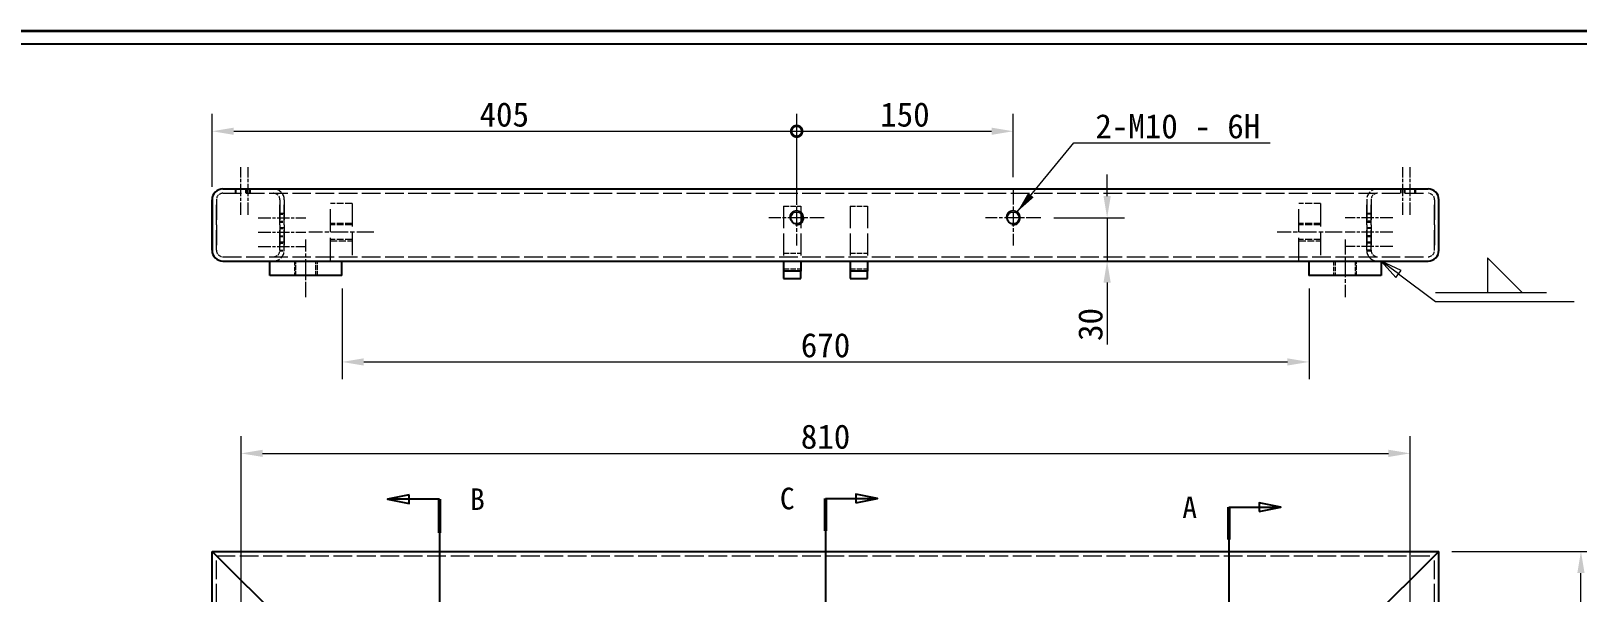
# Model space of a CAD drawing. Header units: millimetres. Extents: x 36 to 2487, y 33 to 1749.
# Drawn here: x 597 to 1668, y 1360 to 1749 of the extents above; entities that cross this region are included whole.
import ezdxf

# ---------------------------------------------------------------- set-up
doc = ezdxf.new("R2010")
doc.units = ezdxf.units.MM
doc.header["$LTSCALE"] = 6
doc.linetypes.add('CHAIN', pattern=[0.3543, 0.2362, -0.0295, 0.0591, -0.0295])
doc.linetypes.add('DASHED', pattern=[0.2067, 0.1654, -0.0413])
for name, color, linetype, lineweight, true_color in [('中心标记 (ISO)', 1, 'CHAIN', 18, 0xff0000), ('中心线 (ISO)', 1, 'CHAIN', 18, 0xff0000), ('剖切线 (ISO)', 7, 'CHAIN', 25, 0x008000), ('尺寸 (ISO)', 7, 'Continuous', 18, 0x008000), ('符号 (ISO)', 7, 'Continuous', 18, 0x008000), ('隐藏 (ISO)', 5, 'DASHED', 18, 0x0000ff)]:
    doc.layers.add(name, color=color, linetype=linetype, lineweight=lineweight, true_color=true_color)
for name, color, linetype, lineweight in [('可见 (ISO)', 7, 'Continuous', 25), ('可见窄的 (ISO)', 7, 'Continuous', 18), ('图框 (ISO)', 7, 'Continuous', 35)]:
    doc.layers.add(name, color=color, linetype=linetype, lineweight=lineweight)
doc.styles.add('HZ_33', font='simfang.ttf')
doc.styles.add('文本样式74', font='SimSun.ttf')
doc.styles.add('最新国标', font='simfang.ttf')
doc.dimstyles.new('默认 (GB)', dxfattribs={"dimscale": 6, "dimtxt": 2.8, "dimasz": 2.5, "dimexe": 2, "dimexo": 1.5, "dimgap": 0.5, "dimtad": 1, "dimtoh": 1, "dimdsep": 46, "dimtxsty": '最新国标', "dimcen": 0.09, "dimdle": 10, "dimclrd": 256, "dimclre": 256, "dimclrt": 256, "dimaunit": 1, "dimadec": 3, "dimazin": 2, "dimtfac": 0.535714, "dimtmove": 0, "dimatfit": 3, "dimfxl": 0, "dimtolj": 1, "dimtzin": 0, "dimlwd": -1, "dimlwe": -1, "dimarcsym": 0})
doc.dimstyles.new('默认 (GB)$7', dxfattribs={"dimscale": 6, "dimtxt": 2.8, "dimasz": 2.5, "dimexe": 2, "dimexo": 1.5, "dimgap": 0.5, "dimtad": 1, "dimtoh": 1, "dimdsep": 46, "dimtxsty": '最新国标', "dimcen": 0.09, "dimdle": 10, "dimclrd": 256, "dimclre": 256, "dimclrt": 256, "dimaunit": 1, "dimadec": 3, "dimazin": 2, "dimtfac": 0.535714, "dimtmove": 0, "dimatfit": 3, "dimfxl": 0, "dimtolj": 1, "dimtzin": 0, "dimlwd": -1, "dimlwe": -1, "dimarcsym": 0})

# ---------------------------------------------------------------- blocks, each defined once
blk = doc.blocks.new('图框 最新国标')
at = {"layer": '图框 (ISO)'}
blk.add_line((6, 291.5), (414.5, 291.5), dxfattribs=at)
at = {"layer": '图框 (ISO)', "color": 7, "linetype": 'Continuous', "lineweight": 25}
blk.add_line((18, 290), (413, 290), dxfattribs=at)
blk.add_line((18, 290), (413, 290), dxfattribs=at)
at = {"layer": '图框 (ISO)', "style": '文本样式74'}
blk.add_attdef('零件代号_001', (44.41, 287.25), '', height=2.5, rotation=180, dxfattribs=at)
blk = doc.blocks.new('二维转换剖视图0')
at = {"layer": '剖切线 (ISO)', "linetype": 'CHAIN', "ltscale": 16.233152}
blk.add_line((237.76, 236.46), (237.76, 106.18), dxfattribs=at)
at = {"layer": '剖切线 (ISO)', "linetype": 'Continuous', "lineweight": 50}
for p, q in [((237.76, 236.46), (237.76, 232.71)), ((237.76, 109.93), (237.76, 106.18))]:
    blk.add_line(p, q, dxfattribs=at)
at = {"layer": '剖切线 (ISO)', "linetype": 'Continuous'}
for p, q in [((237.76, 236.46), (241.26, 236.46)), ((243.76, 236.46), (241.26, 236.96)), ((241.26, 236.96), (241.26, 235.96)), ((241.26, 236.46), (243.76, 236.46)), ((241.26, 235.96), (243.76, 236.46)), ((237.76, 106.18), (241.26, 106.18)), ((243.76, 106.18), (241.26, 106.68)), ((241.26, 106.68), (241.26, 105.68)), ((241.26, 106.18), (243.76, 106.18)), ((241.26, 105.68), (243.76, 106.18))]:
    blk.add_line(p, q, dxfattribs=at)
at = {"layer": '剖切线 (ISO)', "linetype": 'Continuous', "flags": 128}
for points in [[(241.26, 235.96), (243.76, 236.46), (241.26, 236.96), (241.26, 235.96)], [(241.26, 105.68), (243.76, 106.18), (241.26, 106.68), (241.26, 105.68)]]:
    blk.add_lwpolyline(points, dxfattribs=at)
at = {"layer": '剖切线 (ISO)'}
for points in [[(241.26, 235.96), (243.76, 236.46), (241.26, 236.96), (241.26, 235.96)], [(241.26, 105.68), (243.76, 106.18), (241.26, 106.68), (241.26, 105.68)]]:
    blk.add_solid(points, dxfattribs=at)
at = {"layer": '剖切线 (ISO)', "char_height": 2.5, "attachment_point": 7, "style": 'HZ_33'}
for insert in [(232.4, 235.18), (232.4, 104.9)]:
    blk.add_mtext('A', dxfattribs=dict(at, insert=insert))
blk = doc.blocks.new('二维转换剖视图1')
at = {"layer": '剖切线 (ISO)', "linetype": 'Continuous'}
for p, q in [((143.11, 237.87), (140.61, 237.37)), ((143.11, 236.87), (143.11, 237.87)), ((143.11, 237.37), (140.61, 237.37)), ((140.61, 237.37), (143.11, 236.87)), ((146.61, 237.37), (143.11, 237.37)), ((143.11, 104.51), (140.61, 104.01)), ((143.11, 104.01), (140.61, 104.01)), ((140.61, 104.01), (143.11, 103.51)), ((143.11, 103.51), (143.11, 104.51)), ((146.61, 104.01), (143.11, 104.01))]:
    blk.add_line(p, q, dxfattribs=at)
at = {"layer": '剖切线 (ISO)', "linetype": 'CHAIN', "ltscale": 16.611027}
blk.add_line((146.61, 237.37), (146.61, 104.01), dxfattribs=at)
at = {"layer": '剖切线 (ISO)', "linetype": 'Continuous', "lineweight": 50}
for p, q in [((146.61, 237.37), (146.61, 233.49)), ((146.61, 107.9), (146.61, 104.01))]:
    blk.add_line(p, q, dxfattribs=at)
at = {"layer": '剖切线 (ISO)', "linetype": 'Continuous', "flags": 128}
for points in [[(143.11, 237.87), (140.61, 237.37), (143.11, 236.87), (143.11, 237.87)], [(143.11, 104.51), (140.61, 104.01), (143.11, 103.51), (143.11, 104.51)]]:
    blk.add_lwpolyline(points, dxfattribs=at)
at = {"layer": '剖切线 (ISO)'}
for points in [[(143.11, 237.87), (140.61, 237.37), (143.11, 236.87), (143.11, 237.87)], [(143.11, 104.51), (140.61, 104.01), (143.11, 103.51), (143.11, 104.51)]]:
    blk.add_solid(points, dxfattribs=at)
at = {"layer": '剖切线 (ISO)', "char_height": 2.5, "attachment_point": 7, "style": 'HZ_33'}
for insert in [(150.15, 236.12), (150.15, 102.76)]:
    blk.add_mtext('B', dxfattribs=dict(at, insert=insert))
blk = doc.blocks.new('*D8')
at = {"layer": 'Defpoints', "color": 0, "transparency": 16777216}
for p in [(1572.2, 1388), (1670.6, 1388), (1572.2, 668)]:
    blk.add_point(p, dxfattribs=at)
at = {"layer": '尺寸 (ISO)', "color": 116, "true_color": 0x00803f, "transparency": 16777216}
for p, q in [((1581.2, 1388), (1682.6, 1388)), ((1670.6, 683), (1670.6, 1373)), ((1581.2, 668), (1682.6, 668))]:
    blk.add_line(p, q, dxfattribs=at)
for points in [[(1668.1, 1373), (1673.1, 1373), (1670.6, 1388)], [(1668.1, 683), (1673.1, 683), (1670.6, 668)]]:
    blk.add_solid(points, dxfattribs=at)
at = {"layer": '尺寸 (ISO)', "transparency": 16777216, "insert": (1659.2, 1028), "char_height": 16.8, "attachment_point": 5, "rotation": 90, "style": '最新国标'}
blk.add_mtext('\\A1;720', dxfattribs=at)
blk = doc.blocks.new('*D14')
at = {"layer": 'Defpoints', "color": 0, "transparency": 16777216}
for p in [(1552.2, 1456), (742.2, 1306.4), (1552.2, 1306.4)]:
    blk.add_point(p, dxfattribs=at)
at = {"layer": '尺寸 (ISO)', "color": 116, "true_color": 0x00803f, "transparency": 16777216}
for p, q in [((742.2, 1315.4), (742.2, 1468)), ((1552.2, 1315.4), (1552.2, 1468)), ((757.2, 1456), (1537.2, 1456))]:
    blk.add_line(p, q, dxfattribs=at)
for points in [[(757.2, 1458.5), (757.2, 1453.5), (742.2, 1456)], [(1537.2, 1458.5), (1537.2, 1453.5), (1552.2, 1456)]]:
    blk.add_solid(points, dxfattribs=at)
at = {"layer": '尺寸 (ISO)', "transparency": 16777216, "insert": (1147.2, 1467.5), "char_height": 16.8, "attachment_point": 5, "style": '最新国标'}
blk.add_mtext('\\A1;810', dxfattribs=at)
blk = doc.blocks.new('_DotSmall')
at = {"color": 0, "linetype": 'ByBlock', "const_width": 0.5}
blk.add_lwpolyline([(-0.0625, 0, 1), (0.0625, 0, 1)], format="xyb", close=True, dxfattribs=at)
blk = doc.blocks.new('*D17')
at = {"layer": 'Defpoints', "color": 0, "transparency": 16777216}
for p in [(1127.2, 1679.4), (722.2, 1631.9), (1127.2, 1619.4)]:
    blk.add_point(p, dxfattribs=at)
at = {"layer": '尺寸 (ISO)', "color": 116, "true_color": 0x00803f, "transparency": 16777216}
for p, q in [((722.2, 1640.9), (722.2, 1691.4)), ((1127.2, 1628.4), (1127.2, 1691.4)), ((737.2, 1679.4), (1127.2, 1679.4))]:
    blk.add_line(p, q, dxfattribs=at)
blk.add_solid([(737.2, 1681.9), (737.2, 1676.9), (722.2, 1679.4)], dxfattribs=at)
at = {"layer": '尺寸 (ISO)', "color": 116, "true_color": 0x00803f, "transparency": 16777216, "xscale": 15, "yscale": 15, "zscale": 15}
blk.add_blockref('_DotSmall', (1127.2, 1679.4), dxfattribs=at)
at = {"layer": '尺寸 (ISO)', "transparency": 16777216, "insert": (924.6, 1690.9), "char_height": 16.8, "attachment_point": 5, "style": '最新国标'}
blk.add_mtext('\\A1;405', dxfattribs=at)
blk = doc.blocks.new('*D18')
at = {"layer": 'Defpoints', "color": 0, "transparency": 16777216}
for p in [(1277.2, 1679.4), (1277.2, 1638.6), (1127.2, 1619.4)]:
    blk.add_point(p, dxfattribs=at)
at = {"layer": '尺寸 (ISO)', "color": 116, "true_color": 0x00803f, "transparency": 16777216}
for p, q in [((1127.2, 1628.4), (1127.2, 1691.4)), ((1277.2, 1647.6), (1277.2, 1691.4)), ((1127.2, 1679.4), (1262.2, 1679.4))]:
    blk.add_line(p, q, dxfattribs=at)
blk.add_solid([(1262.2, 1681.9), (1262.2, 1676.9), (1277.2, 1679.4)], dxfattribs=at)
at = {"layer": '尺寸 (ISO)', "color": 116, "true_color": 0x00803f, "transparency": 16777216, "xscale": 15, "yscale": 15, "zscale": 15, "rotation": 180}
blk.add_blockref('_DotSmall', (1127.2, 1679.4), dxfattribs=at)
at = {"layer": '尺寸 (ISO)', "transparency": 16777216, "insert": (1202.2, 1690.9), "char_height": 16.8, "attachment_point": 5, "style": '最新国标'}
blk.add_mtext('\\A1;150', dxfattribs=at)
blk = doc.blocks.new('*D19')
at = {"layer": 'Defpoints', "color": 0, "transparency": 16777216}
for p in [(1296.3, 1619.4), (1342.3, 1619.4), (1342.3, 1589.4)]:
    blk.add_point(p, dxfattribs=at)
at = {"layer": '尺寸 (ISO)', "color": 116, "true_color": 0x00803f, "transparency": 16777216}
for p, q in [((1342.3, 1634.4), (1342.3, 1649.4)), ((1305.3, 1619.4), (1354.3, 1619.4)), ((1342.3, 1619.4), (1342.3, 1589.4)), ((1342.3, 1574.4), (1342.3, 1531.5))]:
    blk.add_line(p, q, dxfattribs=at)
for points in [[(1339.8, 1634.4), (1344.8, 1634.4), (1342.3, 1619.4)], [(1339.8, 1574.4), (1344.8, 1574.4), (1342.3, 1589.4)]]:
    blk.add_solid(points, dxfattribs=at)
at = {"layer": '尺寸 (ISO)', "transparency": 16777216, "insert": (1330.8, 1545.4), "char_height": 16.8, "attachment_point": 5, "rotation": 90, "style": '最新国标'}
blk.add_mtext('\\A1;30', dxfattribs=at)
blk = doc.blocks.new('*D20')
at = {"layer": 'Defpoints', "color": 0, "transparency": 16777216}
for p in [(812.2, 1579.4), (1482.2, 1579.4), (1482.2, 1519.4)]:
    blk.add_point(p, dxfattribs=at)
at = {"layer": '尺寸 (ISO)', "color": 116, "true_color": 0x00803f, "transparency": 16777216}
for p, q in [((812.2, 1570.4), (812.2, 1507.4)), ((1482.2, 1570.4), (1482.2, 1507.4)), ((827.2, 1519.4), (1467.2, 1519.4))]:
    blk.add_line(p, q, dxfattribs=at)
for points in [[(827.2, 1521.9), (827.2, 1516.9), (812.2, 1519.4)], [(1467.2, 1521.9), (1467.2, 1516.9), (1482.2, 1519.4)]]:
    blk.add_solid(points, dxfattribs=at)
at = {"layer": '尺寸 (ISO)', "transparency": 16777216, "insert": (1147.2, 1530.9), "char_height": 16.8, "attachment_point": 5, "style": '最新国标'}
blk.add_mtext('\\A1;670', dxfattribs=at)
blk = doc.blocks.new('二维转换剖视图2')
at = {"layer": '剖切线 (ISO)', "linetype": 'Continuous'}
for p, q in [((197.19, 237.46), (194.69, 237.96)), ((194.69, 237.96), (194.69, 236.96)), ((191.19, 237.46), (194.69, 237.46)), ((194.69, 237.46), (197.19, 237.46)), ((194.69, 236.96), (197.19, 237.46)), ((191.19, 107.2), (194.69, 107.2)), ((197.19, 107.2), (194.69, 107.7)), ((194.69, 107.7), (194.69, 106.7)), ((194.69, 107.2), (197.19, 107.2)), ((194.69, 106.7), (197.19, 107.2))]:
    blk.add_line(p, q, dxfattribs=at)
at = {"layer": '剖切线 (ISO)', "linetype": 'CHAIN', "ltscale": 16.230274}
blk.add_line((191.19, 237.46), (191.19, 107.2), dxfattribs=at)
at = {"layer": '剖切线 (ISO)', "linetype": 'Continuous', "lineweight": 50}
for p, q in [((191.19, 237.46), (191.19, 233.71)), ((191.19, 110.95), (191.19, 107.2))]:
    blk.add_line(p, q, dxfattribs=at)
at = {"layer": '剖切线 (ISO)', "linetype": 'Continuous', "flags": 128}
for points in [[(194.69, 236.96), (197.19, 237.46), (194.69, 237.96), (194.69, 236.96)], [(194.69, 106.7), (197.19, 107.2), (194.69, 107.7), (194.69, 106.7)]]:
    blk.add_lwpolyline(points, dxfattribs=at)
at = {"layer": '剖切线 (ISO)'}
for points in [[(194.69, 236.96), (197.19, 237.46), (194.69, 237.96), (194.69, 236.96)], [(194.69, 106.7), (197.19, 107.2), (194.69, 107.7), (194.69, 106.7)]]:
    blk.add_solid(points, dxfattribs=at)
at = {"layer": '剖切线 (ISO)', "char_height": 2.5, "attachment_point": 7, "style": 'HZ_33'}
for insert in [(185.93, 236.16), (185.93, 105.9)]:
    blk.add_mtext('C', dxfattribs=dict(at, insert=insert))
blk = doc.blocks.new('焊接符号标识符1')
at = {"layer": '符号 (ISO)'}
for p, q in [((257.37, 263.41), (255.36, 264.9)), ((257.66, 263.81), (255.36, 264.9)), ((255.36, 264.9), (257.07, 263.01)), ((271.64, 261.28), (267.64, 265.28)), ((267.64, 265.28), (267.64, 261.28)), ((257.07, 263.01), (257.66, 263.81)), ((257.37, 263.41), (261.64, 260.23)), ((267.64, 261.28), (271.64, 261.28)), ((261.64, 260.23), (277.64, 260.23))]:
    blk.add_line(p, q, dxfattribs=at)
at = {"layer": '符号 (ISO)', "linetype": 'DASHED', "ltscale": 12.901145}
blk.add_line((261.64, 261.28), (277.64, 261.28), dxfattribs=at)
at = {"layer": '符号 (ISO)', "flags": 128}
blk.add_lwpolyline([(257.66, 263.81), (255.36, 264.9), (257.07, 263.01), (257.66, 263.81)], dxfattribs=at)
at = {"layer": '符号 (ISO)'}
blk.add_solid([(257.66, 263.81), (255.36, 264.9), (257.07, 263.01), (257.66, 263.81)], dxfattribs=at)

msp = doc.modelspace()

# ---------------------------------------------------------------- linework, layer by layer
at = {"layer": '中心标记 (ISO)', "ltscale": 7.107183}
for p, q in [((1127.16, 1638.579), (1127.16, 1600.203)), ((1277.16, 1638.579), (1277.16, 1600.203)), ((1146.348, 1619.391), (1107.972, 1619.391)), ((1296.348, 1619.391), (1257.972, 1619.391))]:
    msp.add_line(p, q, dxfattribs=at)
at = {"layer": '中心线 (ISO)', "ltscale": 6.111541}
for p, q in [((742.16, 1621.391), (742.16, 1654.391)), ((747.16, 1621.391), (747.16, 1654.391)), ((1547.16, 1621.391), (1547.16, 1654.391)), ((1552.16, 1621.391), (1552.16, 1654.391)), ((754.16, 1619.391), (787.16, 1619.391)), ((1540.16, 1619.391), (1507.16, 1619.391)), ((754.16, 1609.391), (787.16, 1609.391)), ((1540.16, 1609.391), (1507.16, 1609.391)), ((754.16, 1599.391), (787.16, 1599.391)), ((1540.16, 1599.391), (1507.16, 1599.391))]:
    msp.add_line(p, q, dxfattribs=at)
at = {"layer": '中心线 (ISO)', "ltscale": 8.333956}
for p, q in [((834.16, 1609.391), (789.16, 1609.391)), ((1505.16, 1609.391), (1460.16, 1609.391))]:
    msp.add_line(p, q, dxfattribs=at)
at = {"layer": '中心线 (ISO)', "ltscale": 7.407949}
for p, q in [((787.16, 1564.391), (787.16, 1604.391)), ((1507.16, 1604.391), (1507.16, 1564.391))]:
    msp.add_line(p, q, dxfattribs=at)
at = {"layer": '中心线 (ISO)', "ltscale": 7.778352}
for p, q in [((1103.16, 1589.391), (1145.16, 1589.391)), ((1149.16, 1589.391), (1191.16, 1589.391))]:
    msp.add_line(p, q, dxfattribs=at)
at = {"layer": '中心线 (ISO)', "ltscale": 23.990969}
msp.add_line((1147.16, 653.041), (1147.16, 1403.041), dxfattribs=at)
at = {"layer": '可见 (ISO)'}
for p, q in [((729.66, 1639.391), (1564.66, 1639.391)), ((722.16, 1596.891), (722.16, 1631.891)), ((722.16, 1631.891), (722.16, 1596.891)), ((1572.16, 1596.891), (1572.16, 1631.891)), ((1572.16, 1596.891), (1572.16, 1631.891)), ((729.66, 1589.391), (762.16, 1589.391)), ((762.16, 1589.391), (812.16, 1589.391)), ((762.16, 1579.391), (762.16, 1589.391)), ((812.16, 1589.391), (1482.16, 1589.391)), ((812.16, 1579.391), (812.16, 1589.391)), ((1118.16, 1589.391), (1118.16, 1582.391)), ((1130.16, 1589.391), (1130.16, 1582.391)), ((1164.16, 1589.391), (1164.16, 1582.391)), ((1176.16, 1589.391), (1176.16, 1582.391)), ((1482.16, 1589.391), (1482.16, 1579.391)), ((1482.16, 1589.391), (1532.16, 1589.391)), ((1532.16, 1589.391), (1564.66, 1589.391)), ((1532.16, 1589.391), (1532.16, 1579.391)), ((812.16, 1579.391), (762.16, 1579.391)), ((1130.16, 1582.391), (1118.16, 1582.391)), ((1118.16, 1582.391), (1118.16, 1577.391)), ((1118.16, 1577.391), (1130.16, 1577.391)), ((1130.16, 1577.391), (1130.16, 1582.391)), ((1176.16, 1582.391), (1164.16, 1582.391)), ((1164.16, 1582.391), (1164.16, 1577.391)), ((1164.16, 1577.391), (1176.16, 1577.391)), ((1176.16, 1577.391), (1176.16, 1582.391)), ((1532.16, 1579.391), (1482.16, 1579.391)), ((729.66, 1380.541), (722.16, 1388.041)), ((722.16, 1388.041), (1572.16, 1388.041)), ((722.16, 1388.041), (729.66, 1380.541)), ((722.16, 668.041), (722.16, 1388.041)), ((1572.16, 1388.041), (1564.66, 1380.541)), ((1564.66, 1380.541), (1572.16, 1388.041)), ((1572.16, 668.041), (1572.16, 1388.041)), ((729.66, 1380.541), (764.66, 1345.541)), ((764.66, 1345.541), (729.66, 1380.541)), ((1529.66, 1345.541), (1564.66, 1380.541)), ((1564.66, 1380.541), (1529.66, 1345.541))]:
    msp.add_line(p, q, dxfattribs=at)
for centre in [(1127.16, 1619.391), (1277.16, 1619.391)]:
    msp.add_circle(centre, 4.188, dxfattribs=at)
for centre, start, end in [((729.66, 1631.891), 90, 180), ((729.66, 1631.891), 90, 180), ((1564.66, 1631.891), 0, 90), ((1564.66, 1631.891), 0, 90), ((729.66, 1596.891), 180, 270), ((729.66, 1596.891), 180, 270), ((1564.66, 1596.891), 270, 0), ((1564.66, 1596.891), 270, 0)]:
    msp.add_arc(centre, 7.5, start, end, dxfattribs=at)
at = {"layer": '可见窄的 (ISO)'}
for centre in [(1127.16, 1619.391), (1277.16, 1619.391)]:
    msp.add_arc(centre, 5, 260, 170, dxfattribs=at)
at = {"layer": '隐藏 (ISO)', "ltscale": 0.952248}
for p, q in [((738.16, 1639.391), (738.16, 1636.391)), ((738.836, 1636.391), (738.836, 1639.391)), ((745.483, 1636.391), (745.483, 1639.391)), ((745.66, 1639.391), (745.66, 1636.391)), ((745.93, 1636.391), (745.93, 1639.391)), ((746.16, 1636.391), (746.16, 1639.391)), ((748.389, 1636.391), (748.389, 1639.391)), ((748.66, 1636.391), (748.66, 1639.391)), ((1545.66, 1639.391), (1545.66, 1636.391)), ((1545.93, 1636.391), (1545.93, 1639.391)), ((1548.16, 1639.391), (1548.16, 1636.391)), ((1548.389, 1636.391), (1548.389, 1639.391)), ((1548.66, 1636.391), (1548.66, 1639.391)), ((1548.836, 1636.391), (1548.836, 1639.391)), ((1555.483, 1636.391), (1555.483, 1639.391)), ((1556.16, 1636.391), (1556.16, 1639.391)), ((772.16, 1622.391), (769.16, 1622.391)), ((769.16, 1621.849), (772.16, 1621.849)), ((1525.16, 1622.391), (1522.16, 1622.391)), ((1525.16, 1621.849), (1522.16, 1621.849)), ((769.16, 1616.932), (772.16, 1616.932)), ((769.16, 1616.391), (772.16, 1616.391)), ((772.16, 1612.391), (769.16, 1612.391)), ((769.16, 1611.849), (772.16, 1611.849)), ((769.16, 1606.932), (772.16, 1606.932)), ((1525.16, 1616.932), (1522.16, 1616.932)), ((1522.16, 1616.391), (1525.16, 1616.391)), ((1525.16, 1612.391), (1522.16, 1612.391)), ((1525.16, 1611.849), (1522.16, 1611.849)), ((1525.16, 1606.932), (1522.16, 1606.932)), ((769.16, 1606.391), (772.16, 1606.391)), ((772.16, 1602.391), (769.16, 1602.391)), ((769.16, 1601.849), (772.16, 1601.849)), ((769.16, 1596.932), (772.16, 1596.932)), ((769.16, 1596.391), (772.16, 1596.391)), ((1522.16, 1606.391), (1525.16, 1606.391)), ((1525.16, 1602.391), (1522.16, 1602.391)), ((1525.16, 1601.849), (1522.16, 1601.849)), ((1525.16, 1596.932), (1522.16, 1596.932)), ((1522.16, 1596.391), (1525.16, 1596.391))]:
    msp.add_line(p, q, dxfattribs=at)
at = {"layer": '隐藏 (ISO)', "ltscale": 14.110627}
for p, q in [((725.16, 1596.891), (725.16, 1631.891)), ((725.16, 1631.891), (725.16, 1596.891)), ((769.16, 1631.891), (769.16, 1596.891)), ((769.16, 1596.891), (769.16, 1631.891)), ((772.16, 1596.891), (772.16, 1631.891)), ((772.16, 1631.891), (772.16, 1596.891)), ((1522.16, 1631.891), (1522.16, 1596.891)), ((1522.16, 1596.891), (1522.16, 1631.891)), ((1525.16, 1596.891), (1525.16, 1631.891)), ((1525.16, 1631.891), (1525.16, 1596.891)), ((1569.16, 1631.891), (1569.16, 1596.891)), ((1569.16, 1596.891), (1569.16, 1631.891))]:
    msp.add_line(p, q, dxfattribs=at)
at = {"layer": '隐藏 (ISO)', "ltscale": 12.947663}
for p, q in [((729.66, 1636.391), (1564.66, 1636.391)), ((729.66, 1592.391), (1564.66, 1592.391))]:
    msp.add_line(p, q, dxfattribs=at)
at = {"layer": '隐藏 (ISO)', "ltscale": 4.761642}
for p, q in [((819.16, 1629.391), (804.16, 1629.391)), ((1490.16, 1629.391), (1475.16, 1629.391)), ((819.16, 1615.391), (804.16, 1615.391)), ((819.16, 1614.444), (804.16, 1614.444)), ((1490.16, 1615.391), (1475.16, 1615.391)), ((1490.16, 1614.444), (1475.16, 1614.444)), ((819.16, 1604.338), (804.16, 1604.338)), ((804.16, 1603.391), (819.16, 1603.391)), ((1490.16, 1604.338), (1475.16, 1604.338)), ((1475.16, 1603.391), (1490.16, 1603.391))]:
    msp.add_line(p, q, dxfattribs=at)
at = {"layer": '隐藏 (ISO)', "ltscale": 16.126431}
for p, q in [((804.16, 1589.391), (804.16, 1629.391)), ((819.16, 1629.391), (819.16, 1589.391)), ((1475.16, 1589.391), (1475.16, 1629.391)), ((1490.16, 1629.391), (1490.16, 1589.391))]:
    msp.add_line(p, q, dxfattribs=at)
at = {"layer": '隐藏 (ISO)', "ltscale": 15.320109}
for p, q in [((1118.16, 1627.391), (1118.16, 1589.391)), ((1130.16, 1627.391), (1130.16, 1589.391)), ((1164.16, 1627.391), (1164.16, 1589.391)), ((1176.16, 1627.391), (1176.16, 1589.391))]:
    msp.add_line(p, q, dxfattribs=at)
at = {"layer": '隐藏 (ISO)', "ltscale": 3.809293}
for p, q in [((1118.16, 1627.391), (1130.16, 1627.391)), ((1164.16, 1627.391), (1176.16, 1627.391)), ((1118.16, 1594.891), (1130.16, 1594.891)), ((1164.16, 1594.891), (1176.16, 1594.891)), ((1118.16, 1583.891), (1130.16, 1583.891)), ((1164.16, 1583.891), (1176.16, 1583.891))]:
    msp.add_line(p, q, dxfattribs=at)
at = {"layer": '隐藏 (ISO)', "ltscale": 3.174394}
for p, q in [((779.16, 1589.391), (779.16, 1579.391)), ((780.242, 1579.391), (780.242, 1589.391)), ((794.077, 1579.391), (794.077, 1589.391)), ((795.16, 1579.391), (795.16, 1589.391)), ((1499.16, 1589.391), (1499.16, 1579.391)), ((1500.242, 1589.391), (1500.242, 1579.391)), ((1514.077, 1589.391), (1514.077, 1579.391)), ((1515.16, 1579.391), (1515.16, 1589.391))]:
    msp.add_line(p, q, dxfattribs=at)
at = {"layer": '隐藏 (ISO)', "ltscale": 13.087219}
msp.add_line((725.16, 1385.041), (1569.16, 1385.041), dxfattribs=at)
at = {"layer": '隐藏 (ISO)', "ltscale": 13.0844}
for p, q in [((725.16, 671.041), (725.16, 1385.041)), ((1569.16, 671.041), (1569.16, 1385.041))]:
    msp.add_line(p, q, dxfattribs=at)
at = {"layer": '隐藏 (ISO)', "ltscale": 4.547598}
for centre, start, end in [((764.66, 1631.891), 0, 90), ((764.66, 1631.891), 0, 90), ((1529.66, 1631.891), 90, 180), ((1529.66, 1631.891), 90, 180), ((764.66, 1596.891), 270, 0), ((764.66, 1596.891), 270, 0), ((1529.66, 1596.891), 180, 270), ((1529.66, 1596.891), 180, 270)]:
    msp.add_arc(centre, 7.5, start, end, dxfattribs=at)
at = {"layer": '隐藏 (ISO)', "ltscale": 2.728519}
for centre, start, end in [((729.66, 1631.891), 90, 180), ((729.66, 1631.891), 90, 180), ((764.66, 1631.891), 0, 90), ((764.66, 1631.891), 0, 90), ((1529.66, 1631.891), 90, 180), ((1529.66, 1631.891), 90, 180), ((1564.66, 1631.891), 0, 90), ((1564.66, 1631.891), 0, 90), ((729.66, 1596.891), 180, 270), ((729.66, 1596.891), 180, 270), ((764.66, 1596.891), 270, 0), ((764.66, 1596.891), 270, 0), ((1529.66, 1596.891), 180, 270), ((1529.66, 1596.891), 180, 270), ((1564.66, 1596.891), 270, 0), ((1564.66, 1596.891), 270, 0)]:
    msp.add_arc(centre, 4.5, start, end, dxfattribs=at)

# ---------------------------------------------------------------- block references
at = {"xscale": 6, "yscale": 6, "zscale": 6}
msp.add_blockref('图框 最新国标', (0, 0), dxfattribs=at)
at = {"layer": '剖切线 (ISO)', "xscale": 6, "yscale": 6, "zscale": 6}
for name in ['二维转换剖视图1', '二维转换剖视图2', '二维转换剖视图0']:
    msp.add_blockref(name, (0, 0), dxfattribs=at)
at = {"layer": '符号 (ISO)', "xscale": 6, "yscale": 6, "zscale": 6}
msp.add_blockref('焊接符号标识符1', (0, 0), dxfattribs=at)

# ---------------------------------------------------------------- texts
at = {"layer": '符号 (ISO)', "insert": (1334.142, 1674.211), "char_height": 16.8, "width": 127.01193, "attachment_point": 7, "line_spacing_factor": 0.49, "style": '最新国标'}
msp.add_mtext('2-M10 - 6H', dxfattribs=at)

# ---------------------------------------------------------------- dimensions: what is measured, and where the dimension line sits
at = {"layer": '尺寸 (ISO)', "color": 116, "true_color": 0x00803f}
for base, p1, p2, angle, override, picture, middle in [((1127.16, 1679.391), (722.16, 1631.891), (1127.16, 1619.391), 180, {"dimgap": 0.5, "dimtoh": 0, "dimdec": 2, "dimblk2": 'DotSmall', "dimsah": 1, "dimdle": 0, "dimtol": 0, "dimlim": 0, "dimtp": 0, "dimtm": 0, "dimtdec": 2, "dimtofl": 0, "dimatfit": 1}, '*D17', (924.6, 1679.391)), ((1277.16, 1679.391), (1127.16, 1619.391), (1277.16, 1638.579), 180, {"dimgap": 0.5, "dimtoh": 0, "dimdec": 2, "dimblk1": 'DotSmall', "dimsah": 1, "dimdle": 0, "dimtol": 0, "dimlim": 0, "dimtp": 0, "dimtm": 0, "dimtdec": 2, "dimtofl": 0, "dimatfit": 1}, '*D18', (1202.22, 1679.391)), ((1342.333, 1619.391), (1342.333, 1589.391), (1296.348, 1619.391), 270, {"dimgap": 0.5, "dimtoh": 0, "dimdec": 2, "dimse1": 1, "dimtol": 0, "dimlim": 0, "dimtp": 0, "dimtm": 0, "dimtdec": 2, "dimtofl": 1, "dimatfit": 1}, '*D19', (1342.333, 1545.447)), ((1552.16, 1456.041), (742.16, 1306.365), (1552.16, 1306.365), 180, {"dimgap": 0.5, "dimtoh": 0, "dimdec": 2, "dimtol": 0, "dimlim": 0, "dimtp": 0, "dimtm": 0, "dimtdec": 2, "dimtofl": 0, "dimatfit": 1}, '*D14', (1147.16, 1456.041)), ((1670.65, 1388.041), (1572.16, 668.041), (1572.16, 1388.041), 270, {"dimgap": 0.5, "dimtoh": 0, "dimdec": 2, "dimtol": 0, "dimlim": 0, "dimtp": 0, "dimtm": 0, "dimtdec": 2, "dimtofl": 0, "dimatfit": 1}, '*D8', (1670.65, 1028.041))]:
    dim = msp.add_linear_dim(base=base, p1=p1, p2=p2, angle=angle, dimstyle='默认 (GB)', override=override, dxfattribs=at)
    dim.commit()
    dim.dimension.update_dxf_attribs({"geometry": picture, "text_midpoint": middle, "dimtype": 160})
dim = msp.add_linear_dim(base=(1482.16, 1519.391), p1=(812.16, 1579.391), p2=(1482.16, 1579.391), dimstyle='默认 (GB)', override={"dimgap": 0.5, "dimtoh": 0, "dimdec": 2, "dimtol": 0, "dimlim": 0, "dimtp": 0, "dimtm": 0, "dimtdec": 2, "dimtofl": 0, "dimatfit": 1}, dxfattribs=at)
dim.commit()
dim.dimension.update_dxf_attribs({"geometry": '*D20', "text_midpoint": (1147.16, 1519.391), "dimtype": 160})

# ---------------------------------------------------------------- leaders
at = {"layer": '符号 (ISO)', "annotation_type": 0, "has_hookline": 1, "hookline_direction": 0, "text_width": 121.152}
msp.add_leader([(1280.011, 1623.498), (1319.142, 1671.411), (1334.142, 1671.411)], dimstyle='默认 (GB)$7', override={"dimgap": 0, "dimtad": 1}, dxfattribs=at)

doc.saveas('drawing.dxf')
